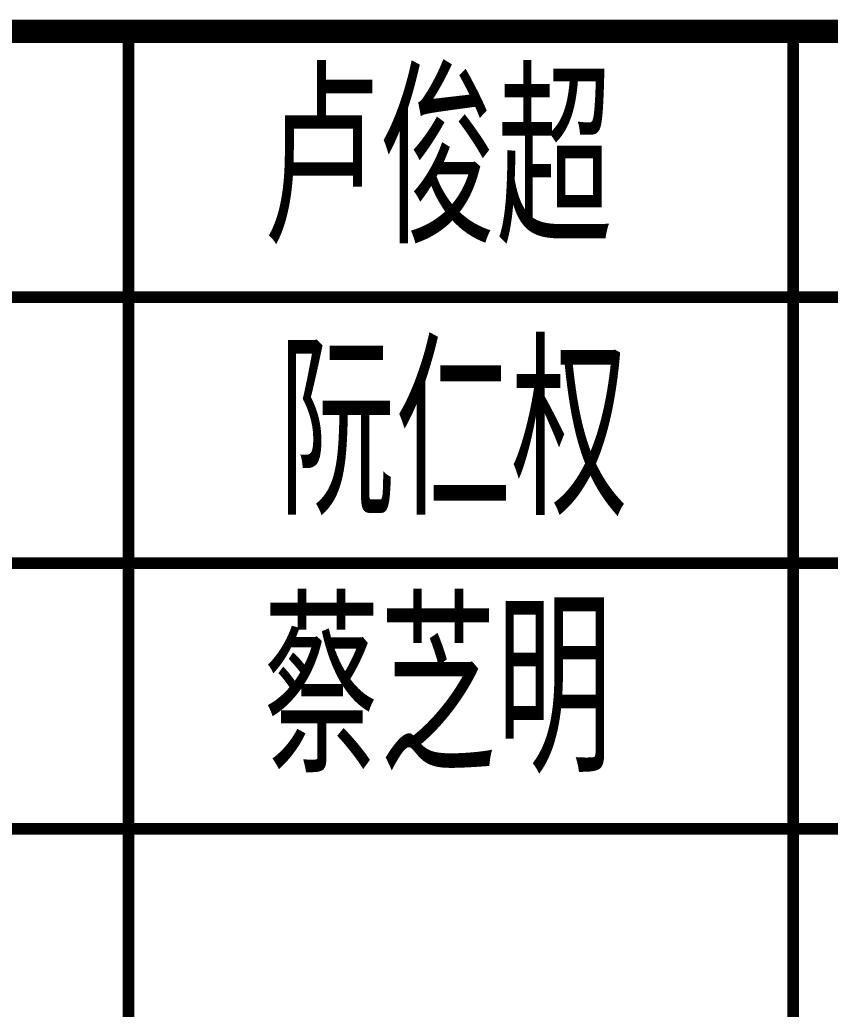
# Model space of a CAD drawing. Extents: x 3753737 to 4713801, y -857380 to 24339.
# Drawn here: x 4508519 to 4510957, y -618319 to -615342 of the extents above; entities that cross this region are included whole.
import ezdxf

# ---------------------------------------------------------------- set-up
doc = ezdxf.new("R2010")
doc.units = 0
doc.header["$LTSCALE"] = 1000
doc.header["$MEASUREMENT"] = 0
doc.layers.add('!!电气', color=1, linetype='CONTINUOUS')
doc.layers.add('图签文字', color=4, linetype='CONTINUOUS')
doc.layers.add('图框', color=147, linetype='CONTINUOUS', lineweight=20)
doc.styles.add('建筑图签-2', font='TXT.shx', dxfattribs={"width": 0.5, "bigfont": 'HZTXT.shx'})

# ---------------------------------------------------------------- blocks, each defined once
blk = doc.blocks.new('A$C3F400FEA')
at = {"layer": '图框'}
for points, const_width in [([(4500, 13200), (-2500, 13200)], 70), ([(-2500, 13200), (4500, 13200)], 70), ([(-0.5, 6800), (0, 13200)], 35), ([(2000, 6800), (2000, 13200)], 35), ([(-2500, 12400), (4500, 12400)], 35), ([(-2500, 11600), (4500, 11600)], 35), ([(-2500, 10800), (4500, 10800)], 35)]:
    blk.add_lwpolyline(points, dxfattribs=dict(at, const_width=const_width))
at = {"layer": '图签文字', "color": 1, "style": '建筑图签-2', "width": 0.7}
for s, p in [('卢俊超', (406.2, 12561.5)), ('阮仁权', (452, 11744.1)), ('蔡芝明', (406.2, 10970.6))]:
    blk.add_text(s, height=500, dxfattribs=at).set_placement(p)

msp = doc.modelspace()

# ---------------------------------------------------------------- block references
at = {"layer": '!!电气'}
msp.add_blockref('A$C3F400FEA', (4508846.2, -628576.8), dxfattribs=at)

doc.saveas('drawing.dxf')
